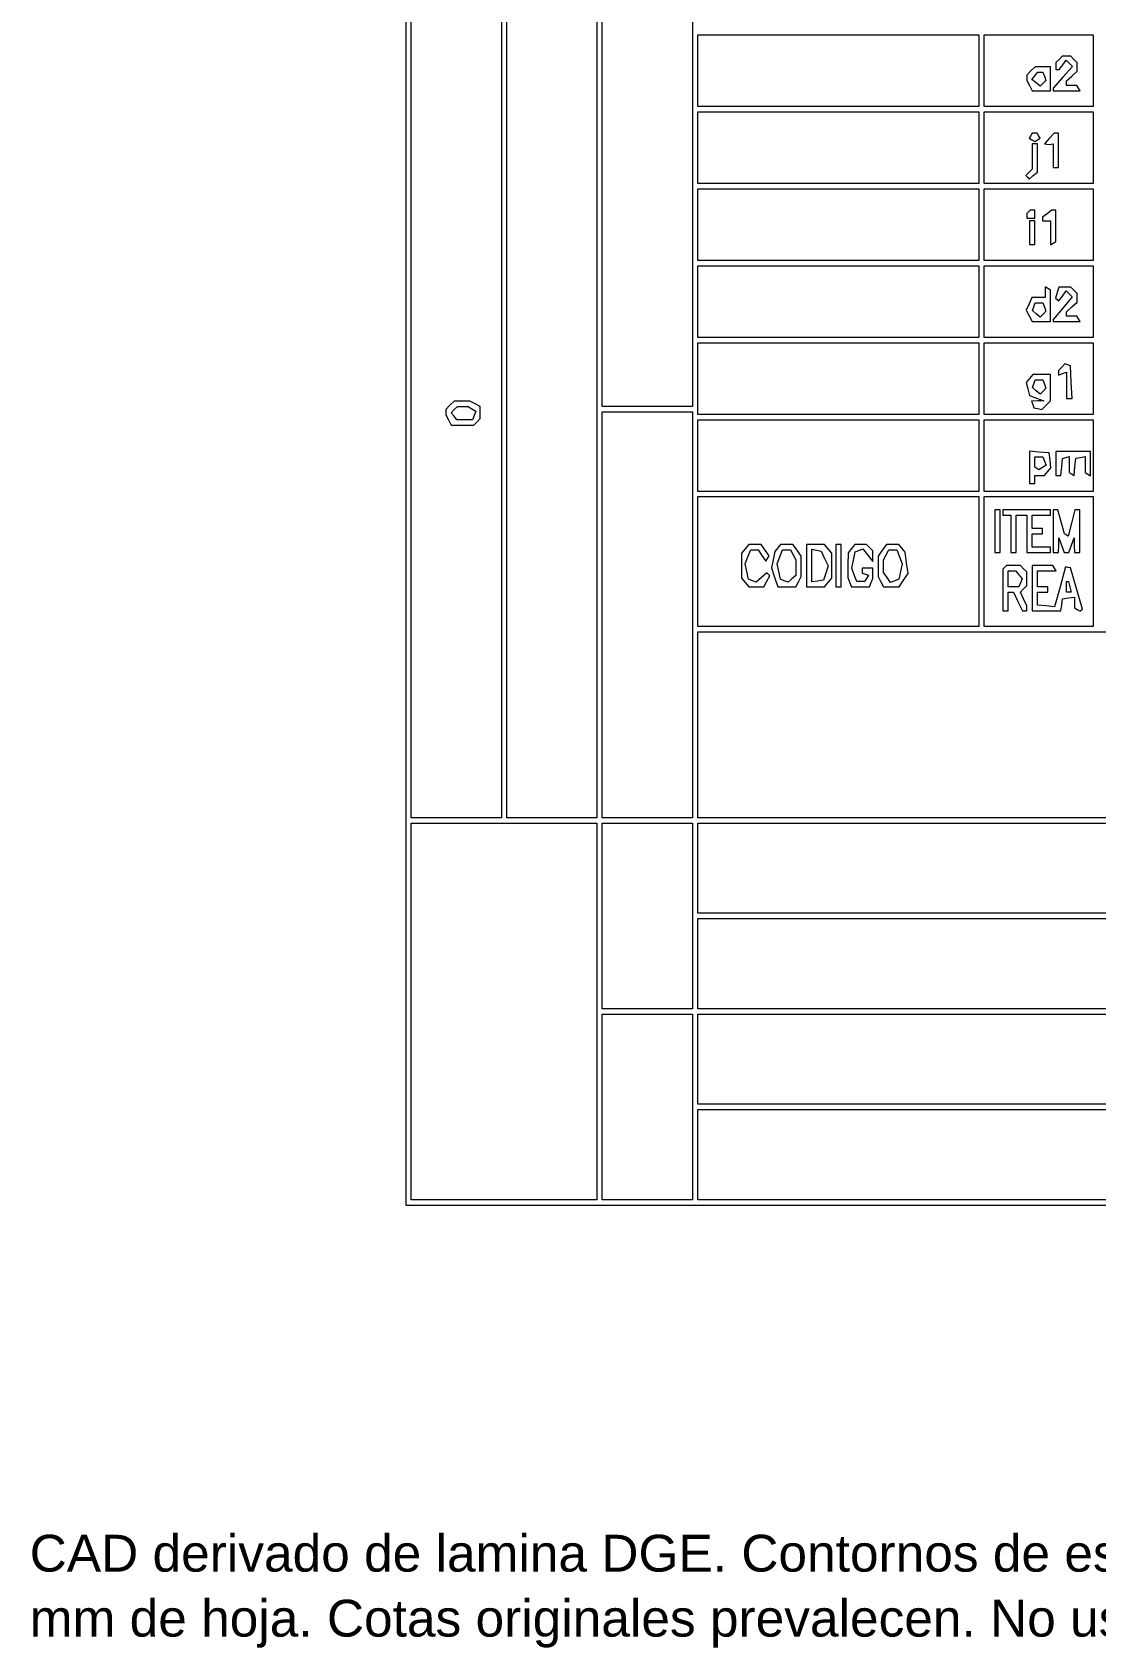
# Paper-space layout 'AN-02-DGE-008' of a CAD drawing. Header units: metres, sheet in millimetres. Extents: x 12 to 193, y 4 to 291.
# Drawn here: x 12.1 to 61.2, y 4.5 to 79.1 of the extents above; entities that cross this region are included whole.
import ezdxf

# ---------------------------------------------------------------- set-up
doc = ezdxf.new("R2010")
doc.units = ezdxf.units.M
doc.layers.add('DGE_CONTORNOS', color=7, linetype='Continuous', lineweight=0)
doc.layers.add('DGE_DATOS', color=7, linetype='Continuous', lineweight=0)
doc.styles.add('DGE_ARIAL', font='arial.ttf')

# ---------------------------------------------------------------- blocks, each defined once
blk = doc.blocks.new('LP_REF_DGE_MT_008')
at = {"layer": 'DGE_CONTORNOS'}
for points in [[(29.374, 147.736), (29.374, 24.923), (111.396, 24.923), (193.417, 24.923), (193.417, 147.736), (193.417, 270.55), (111.396, 270.55), (29.374, 270.55)], [(33.785, 61.675), (33.785, 42.809), (31.702, 42.809), (29.619, 42.809), (29.619, 61.675), (29.619, 80.541), (31.702, 80.541), (33.785, 80.541)], [(38.195, 61.675), (38.195, 42.809), (36.112, 42.809), (34.03, 42.809), (34.03, 61.675), (34.03, 80.541), (36.112, 80.541), (38.195, 80.541)], [(42.605, 71.169), (42.605, 61.798), (40.523, 61.798), (38.44, 61.798), (38.44, 71.169), (38.44, 80.541), (40.523, 80.541), (42.605, 80.541)], [(55.837, 77.295), (55.837, 75.641), (49.344, 75.641), (42.85, 75.641), (42.85, 77.295), (42.85, 78.949), (49.344, 78.949), (55.837, 78.949)], [(61.105, 77.295), (61.105, 75.641), (58.593, 75.641), (56.082, 75.641), (56.082, 77.295), (56.082, 78.949), (58.593, 78.949), (61.105, 78.949)], [(59.537, 77.821), (59.39, 77.674), (59.39, 77.515), (59.39, 77.356), (59.468, 77.356), (59.546, 77.356), (59.705, 77.57), (59.863, 77.785), (60.013, 77.637), (60.163, 77.489), (59.715, 76.993), (59.267, 76.498), (59.267, 76.437), (59.267, 76.376), (59.887, 76.376), (60.507, 76.376), (60.431, 76.498), (60.355, 76.621), (60.117, 76.621), (59.88, 76.621), (59.88, 76.724), (59.88, 76.828), (60.125, 77.05), (60.37, 77.271), (60.37, 77.473), (60.37, 77.674), (60.223, 77.821), (60.076, 77.968), (59.88, 77.968), (59.684, 77.968)], [(58.234, 77.286), (58.042, 77.093), (58.042, 76.972), (58.042, 76.85), (58.169, 76.613), (58.296, 76.376), (58.72, 76.376), (59.145, 76.376), (59.145, 76.927), (59.145, 77.478), (58.786, 77.478), (58.427, 77.478)], [(58.858, 77.041), (58.932, 76.849), (58.798, 76.716), (58.665, 76.582), (58.474, 76.74), (58.284, 76.898), (58.423, 77.066), (58.562, 77.233), (58.673, 77.233), (58.785, 77.233)], [(55.837, 73.742), (55.837, 72.088), (49.344, 72.088), (42.85, 72.088), (42.85, 73.742), (42.85, 75.396), (49.344, 75.396), (55.837, 75.396)], [(61.105, 73.742), (61.105, 72.088), (58.593, 72.088), (56.082, 72.088), (56.082, 73.742), (56.082, 75.396), (58.593, 75.396), (61.105, 75.396)], [(58.287, 73.338), (58.287, 72.75), (58.142, 72.605), (57.997, 72.46), (58.078, 72.379), (58.159, 72.298), (58.345, 72.453), (58.532, 72.608), (58.532, 73.267), (58.532, 73.926), (58.409, 73.926), (58.287, 73.926)], [(58.231, 74.302), (58.16, 74.188), (58.285, 74.111), (58.409, 74.034), (58.534, 74.111), (58.658, 74.188), (58.588, 74.302), (58.518, 74.416), (58.409, 74.416), (58.301, 74.416)], [(59.083, 74.171), (58.862, 73.926), (58.972, 73.911), (59.083, 73.897), (59.175, 73.911), (59.267, 73.926), (59.267, 73.374), (59.267, 72.823), (59.39, 72.823), (59.512, 72.823), (59.512, 73.619), (59.512, 74.416), (59.409, 74.416), (59.305, 74.416)], [(55.837, 70.189), (55.837, 68.535), (49.344, 68.535), (42.85, 68.535), (42.85, 70.189), (42.85, 71.843), (49.344, 71.843), (55.837, 71.843)], [(61.105, 70.189), (61.105, 68.535), (58.593, 68.535), (56.082, 68.535), (56.082, 70.189), (56.082, 71.843), (58.593, 71.843), (61.105, 71.843)], [(58.124, 70.781), (58.042, 70.7), (58.042, 70.598), (58.042, 70.496), (58.226, 70.496), (58.409, 70.496), (58.409, 70.679), (58.409, 70.863), (58.307, 70.863), (58.205, 70.863)], [(58.991, 70.693), (58.777, 70.53), (58.777, 70.451), (58.777, 70.373), (58.961, 70.373), (59.145, 70.373), (59.145, 69.815), (59.145, 69.256), (59.267, 69.332), (59.39, 69.407), (59.39, 70.135), (59.39, 70.863), (59.298, 70.859), (59.206, 70.855)], [(58.164, 69.822), (58.164, 69.27), (58.287, 69.27), (58.409, 69.27), (58.409, 69.822), (58.409, 70.373), (58.287, 70.373), (58.164, 70.373)], [(55.837, 66.637), (55.837, 64.983), (49.344, 64.983), (42.85, 64.983), (42.85, 66.637), (42.85, 68.29), (49.344, 68.29), (55.837, 68.29)], [(61.105, 66.637), (61.105, 64.983), (58.593, 64.983), (56.082, 64.983), (56.082, 66.637), (56.082, 68.29), (58.593, 68.29), (61.105, 68.29)], [(58.9, 67.073), (58.9, 66.82), (58.591, 66.82), (58.282, 66.82), (58.149, 66.53), (58.017, 66.239), (58.156, 65.978), (58.296, 65.718), (58.72, 65.718), (59.145, 65.718), (59.145, 66.446), (59.145, 67.173), (59.022, 67.249), (58.9, 67.325)], [(59.448, 67.056), (59.367, 66.802), (59.441, 66.728), (59.515, 66.654), (59.689, 66.891), (59.863, 67.127), (60, 66.992), (60.136, 66.858), (59.702, 66.337), (59.267, 65.817), (59.267, 65.767), (59.267, 65.718), (59.887, 65.718), (60.507, 65.718), (60.431, 65.84), (60.355, 65.963), (60.117, 65.963), (59.88, 65.963), (59.88, 66.066), (59.88, 66.17), (60.125, 66.392), (60.37, 66.613), (60.37, 66.815), (60.37, 67.016), (60.223, 67.163), (60.076, 67.31), (59.802, 67.31), (59.529, 67.31)], [(58.858, 66.383), (58.932, 66.191), (58.798, 66.058), (58.665, 65.924), (58.483, 66.075), (58.302, 66.226), (58.369, 66.4), (58.436, 66.575), (58.61, 66.575), (58.785, 66.575)], [(55.837, 63.084), (55.837, 61.43), (49.344, 61.43), (42.85, 61.43), (42.85, 63.084), (42.85, 64.738), (49.344, 64.738), (55.837, 64.738)], [(61.105, 63.084), (61.105, 61.43), (58.593, 61.43), (56.082, 61.43), (56.082, 63.084), (56.082, 64.738), (58.593, 64.738), (61.105, 64.738)], [(59.661, 63.612), (59.512, 63.464), (59.512, 63.352), (59.512, 63.241), (59.696, 63.312), (59.88, 63.382), (59.88, 62.774), (59.88, 62.165), (60.008, 62.165), (60.136, 62.165), (60.1, 62.921), (60.063, 63.677), (59.936, 63.719), (59.809, 63.761)], [(58.166, 63.085), (58.015, 62.903), (58.089, 62.606), (58.164, 62.308), (58.501, 62.185), (58.838, 62.062), (58.552, 62.052), (58.267, 62.043), (58.318, 61.889), (58.369, 61.736), (58.558, 61.7), (58.747, 61.663), (58.946, 61.861), (59.145, 62.06), (59.145, 62.664), (59.145, 63.268), (58.731, 63.268), (58.317, 63.268)], [(58.858, 62.831), (58.932, 62.639), (58.798, 62.505), (58.665, 62.371), (58.483, 62.522), (58.302, 62.673), (58.369, 62.848), (58.436, 63.023), (58.61, 63.023), (58.785, 63.023)], [(31.404, 61.85), (31.212, 61.658), (31.212, 61.536), (31.212, 61.414), (31.339, 61.177), (31.466, 60.94), (31.988, 60.94), (32.511, 60.94), (32.658, 61.087), (32.805, 61.234), (32.805, 61.511), (32.805, 61.789), (32.568, 61.916), (32.331, 62.043), (31.964, 62.043), (31.597, 62.043)], [(32.424, 61.685), (32.595, 61.577), (32.52, 61.381), (32.445, 61.185), (32.088, 61.185), (31.732, 61.185), (31.597, 61.347), (31.463, 61.509), (31.607, 61.653), (31.751, 61.798), (32.002, 61.796), (32.253, 61.794)], [(42.605, 52.181), (42.605, 42.809), (40.523, 42.809), (38.44, 42.809), (38.44, 52.181), (38.44, 61.552), (40.523, 61.552), (42.605, 61.552)], [(55.837, 59.531), (55.837, 57.877), (49.344, 57.877), (42.85, 57.877), (42.85, 59.531), (42.85, 61.185), (49.344, 61.185), (55.837, 61.185)], [(61.105, 59.531), (61.105, 57.877), (58.593, 57.877), (56.082, 57.877), (56.082, 59.531), (56.082, 61.185), (58.593, 61.185), (61.105, 61.185)], [(58.164, 58.987), (58.164, 58.245), (58.287, 58.245), (58.409, 58.245), (58.409, 58.429), (58.409, 58.612), (58.639, 58.612), (58.87, 58.612), (59.016, 58.789), (59.162, 58.965), (59.123, 59.309), (59.083, 59.654), (58.624, 59.692), (58.164, 59.73)], [(59.39, 59.164), (59.39, 58.612), (59.504, 58.612), (59.619, 58.612), (59.657, 59.001), (59.696, 59.39), (59.849, 59.44), (60.002, 59.49), (60.002, 59.12), (60.002, 58.749), (60.117, 58.678), (60.231, 58.608), (60.27, 59.007), (60.308, 59.407), (60.523, 59.447), (60.737, 59.488), (60.737, 59.119), (60.737, 58.749), (60.86, 58.674), (60.982, 58.598), (60.982, 59.156), (60.982, 59.715), (60.186, 59.715), (59.39, 59.715)], [(58.86, 59.274), (58.935, 59.078), (58.77, 58.976), (58.605, 58.874), (58.507, 58.934), (58.409, 58.994), (58.409, 59.232), (58.409, 59.47), (58.597, 59.47), (58.785, 59.47)], [(55.837, 54.631), (55.837, 51.629), (49.344, 51.629), (42.85, 51.629), (42.85, 54.631), (42.85, 57.632), (49.344, 57.632), (55.837, 57.632)], [(61.105, 54.631), (61.105, 51.629), (58.593, 51.629), (56.082, 51.629), (56.082, 54.631), (56.082, 57.632), (58.593, 57.632), (61.105, 57.632)], [(56.572, 56.04), (56.572, 55.06), (56.694, 55.06), (56.817, 55.06), (56.817, 56.04), (56.817, 57.02), (56.694, 57.02), (56.572, 57.02)], [(56.939, 56.897), (56.939, 56.775), (57.123, 56.775), (57.307, 56.775), (57.307, 55.917), (57.307, 55.06), (57.429, 55.06), (57.552, 55.06), (57.552, 55.917), (57.552, 56.775), (57.797, 56.775), (58.042, 56.775), (58.042, 55.917), (58.042, 55.06), (58.593, 55.06), (59.145, 55.06), (59.145, 55.182), (59.145, 55.305), (58.716, 55.305), (58.287, 55.305), (58.287, 55.611), (58.287, 55.917), (58.532, 55.917), (58.777, 55.917), (58.777, 56.04), (58.777, 56.162), (58.532, 56.162), (58.287, 56.162), (58.287, 56.468), (58.287, 56.775), (58.716, 56.775), (59.145, 56.775), (59.145, 56.897), (59.145, 57.02), (58.042, 57.02), (56.939, 57.02)], [(59.267, 56.04), (59.267, 55.06), (59.39, 55.06), (59.512, 55.06), (59.522, 55.397), (59.531, 55.733), (59.654, 55.397), (59.778, 55.06), (59.88, 55.06), (59.982, 55.06), (60.105, 55.397), (60.228, 55.733), (60.237, 55.397), (60.247, 55.06), (60.37, 55.06), (60.492, 55.06), (60.492, 56.04), (60.492, 57.02), (60.381, 57.02), (60.27, 57.02), (60.114, 56.413), (59.959, 55.807), (59.875, 55.859), (59.791, 55.911), (59.635, 56.465), (59.48, 57.02), (59.374, 57.02), (59.267, 57.02)], [(45.04, 55.225), (44.872, 55.022), (44.872, 54.447), (44.872, 53.872), (45.04, 53.67), (45.208, 53.467), (45.556, 53.467), (45.905, 53.467), (46.041, 53.723), (46.178, 53.978), (46.108, 54.048), (46.037, 54.119), (45.796, 53.901), (45.555, 53.682), (45.378, 53.75), (45.201, 53.818), (45.123, 54.172), (45.046, 54.527), (45.17, 54.855), (45.295, 55.182), (45.467, 55.182), (45.638, 55.182), (45.816, 54.915), (45.994, 54.647), (46.071, 54.772), (46.148, 54.897), (45.962, 55.162), (45.777, 55.427), (45.493, 55.427), (45.208, 55.427)], [(46.542, 55.262), (46.405, 55.098), (46.33, 54.722), (46.255, 54.346), (46.4, 53.907), (46.545, 53.467), (46.96, 53.467), (47.375, 53.467), (47.502, 53.704), (47.628, 53.941), (47.628, 54.412), (47.628, 54.883), (47.438, 55.155), (47.247, 55.427), (46.963, 55.427), (46.678, 55.427)], [(47.873, 54.447), (47.873, 53.467), (48.287, 53.467), (48.701, 53.467), (48.869, 53.67), (49.037, 53.872), (49.037, 54.447), (49.037, 55.022), (48.869, 55.225), (48.701, 55.427), (48.287, 55.427), (47.873, 55.427)], [(48.708, 54.778), (48.871, 54.438), (48.761, 54.106), (48.651, 53.773), (48.385, 53.734), (48.118, 53.695), (48.118, 54.448), (48.118, 55.2), (48.332, 55.159), (48.545, 55.118)], [(49.221, 54.447), (49.221, 53.467), (49.344, 53.467), (49.466, 53.467), (49.466, 54.447), (49.466, 55.427), (49.344, 55.427), (49.221, 55.427)], [(49.949, 55.235), (49.79, 55.043), (49.782, 54.469), (49.774, 53.896), (49.861, 53.681), (49.948, 53.467), (50.368, 53.467), (50.788, 53.467), (50.862, 53.661), (50.936, 53.855), (50.936, 54.09), (50.936, 54.325), (50.691, 54.325), (50.446, 54.325), (50.446, 54.212), (50.446, 54.1), (50.59, 54.052), (50.735, 54.004), (50.644, 53.858), (50.554, 53.712), (50.375, 53.712), (50.195, 53.712), (50.079, 54.018), (49.962, 54.324), (50.038, 54.703), (50.114, 55.081), (50.296, 55.151), (50.478, 55.22), (50.704, 54.926), (50.931, 54.631), (50.934, 54.882), (50.936, 55.133), (50.789, 55.28), (50.642, 55.427), (50.375, 55.427), (50.109, 55.427)], [(51.372, 55.155), (51.181, 54.883), (51.181, 54.412), (51.181, 53.941), (51.308, 53.704), (51.435, 53.467), (51.795, 53.467), (52.156, 53.467), (52.358, 53.776), (52.56, 54.085), (52.494, 54.577), (52.428, 55.069), (52.28, 55.248), (52.131, 55.427), (51.847, 55.427), (51.563, 55.427)], [(47.257, 54.945), (47.383, 54.708), (47.383, 54.348), (47.383, 53.987), (47.201, 53.836), (47.019, 53.685), (46.845, 53.751), (46.671, 53.818), (46.594, 54.172), (46.516, 54.527), (46.64, 54.855), (46.765, 55.182), (46.947, 55.182), (47.13, 55.182)], [(52.169, 54.855), (52.294, 54.527), (52.216, 54.172), (52.138, 53.818), (51.948, 53.745), (51.758, 53.672), (51.592, 53.899), (51.426, 54.126), (51.426, 54.417), (51.426, 54.708), (51.553, 54.945), (51.68, 55.182), (51.862, 55.182), (52.045, 55.182)], [(57.021, 54.365), (56.939, 54.284), (56.939, 53.324), (56.939, 52.364), (57.062, 52.364), (57.184, 52.364), (57.184, 52.793), (57.184, 53.222), (57.309, 53.222), (57.433, 53.222), (57.638, 52.793), (57.842, 52.364), (57.942, 52.364), (58.042, 52.364), (58.042, 52.481), (58.042, 52.598), (57.898, 52.913), (57.755, 53.229), (57.898, 53.372), (58.042, 53.516), (58.042, 53.835), (58.042, 54.153), (57.895, 54.3), (57.748, 54.447), (57.425, 54.447), (57.103, 54.447)], [(58.287, 53.406), (58.287, 52.364), (58.952, 52.364), (59.618, 52.364), (59.657, 52.64), (59.696, 52.916), (59.971, 52.955), (60.247, 52.994), (60.247, 52.748), (60.247, 52.501), (60.378, 52.421), (60.508, 52.34), (60.56, 52.391), (60.611, 52.442), (60.337, 53.393), (60.063, 54.343), (59.948, 54.364), (59.834, 54.386), (59.581, 53.467), (59.328, 52.548), (58.93, 52.587), (58.532, 52.625), (58.532, 52.923), (58.532, 53.222), (58.777, 53.222), (59.022, 53.222), (59.022, 53.345), (59.022, 53.467), (58.777, 53.467), (58.532, 53.467), (58.532, 53.835), (58.532, 54.202), (58.968, 54.202), (59.404, 54.202), (59.328, 54.325), (59.253, 54.447), (58.77, 54.447), (58.287, 54.447)], [(57.673, 54.02), (57.824, 53.838), (57.753, 53.652), (57.682, 53.467), (57.433, 53.467), (57.184, 53.467), (57.184, 53.835), (57.184, 54.202), (57.353, 54.202), (57.522, 54.202)], [(60.038, 53.467), (60.102, 53.222), (59.991, 53.222), (59.88, 53.222), (59.88, 53.467), (59.88, 53.712), (59.927, 53.712), (59.974, 53.712)], [(193.172, 47.097), (193.172, 42.809), (118.011, 42.809), (42.85, 42.809), (42.85, 47.097), (42.85, 51.384), (118.011, 51.384), (193.172, 51.384)], [(38.195, 33.866), (38.195, 25.168), (33.907, 25.168), (29.619, 25.168), (29.619, 33.866), (29.619, 42.564), (33.907, 42.564), (38.195, 42.564)], [(42.605, 38.276), (42.605, 33.988), (40.523, 33.988), (38.44, 33.988), (38.44, 38.276), (38.44, 42.564), (40.523, 42.564), (42.605, 42.564)], [(69.19, 40.481), (69.19, 38.399), (56.02, 38.399), (42.85, 38.399), (42.85, 40.481), (42.85, 42.564), (56.02, 42.564), (69.19, 42.564)], [(69.19, 36.071), (69.19, 33.988), (56.02, 33.988), (42.85, 33.988), (42.85, 36.071), (42.85, 38.154), (56.02, 38.154), (69.19, 38.154)], [(42.605, 29.456), (42.605, 25.168), (40.523, 25.168), (38.44, 25.168), (38.44, 29.456), (38.44, 33.743), (40.523, 33.743), (42.605, 33.743)], [(69.19, 31.661), (69.19, 29.578), (56.02, 29.578), (42.85, 29.578), (42.85, 31.661), (42.85, 33.743), (56.02, 33.743), (69.19, 33.743)], [(69.19, 27.25), (69.19, 25.168), (56.02, 25.168), (42.85, 25.168), (42.85, 27.25), (42.85, 29.333), (56.02, 29.333), (69.19, 29.333)]]:
    blk.add_lwpolyline(points, close=True, dxfattribs=at)
at = {"layer": 'DGE_DATOS', "style": 'DGE_ARIAL'}
for s, p in [('CAD derivado de lamina DGE. Contornos de escaneo; no DWG emitido por MINEM.', (12, 8)), ('mm de hoja. Cotas originales prevalecen. No usar contornos para medir piezas.', (12, 5))]:
    blk.add_text(s, height=1.7, dxfattribs=at).set_placement(p)

psp = doc.layouts.new('AN-02-DGE-008')

# ---------------------------------------------------------------- block references
at = {"layer": 'DGE_DATOS'}
psp.add_blockref('LP_REF_DGE_MT_008', (0, 0), dxfattribs=at)

doc.saveas('drawing.dxf')
